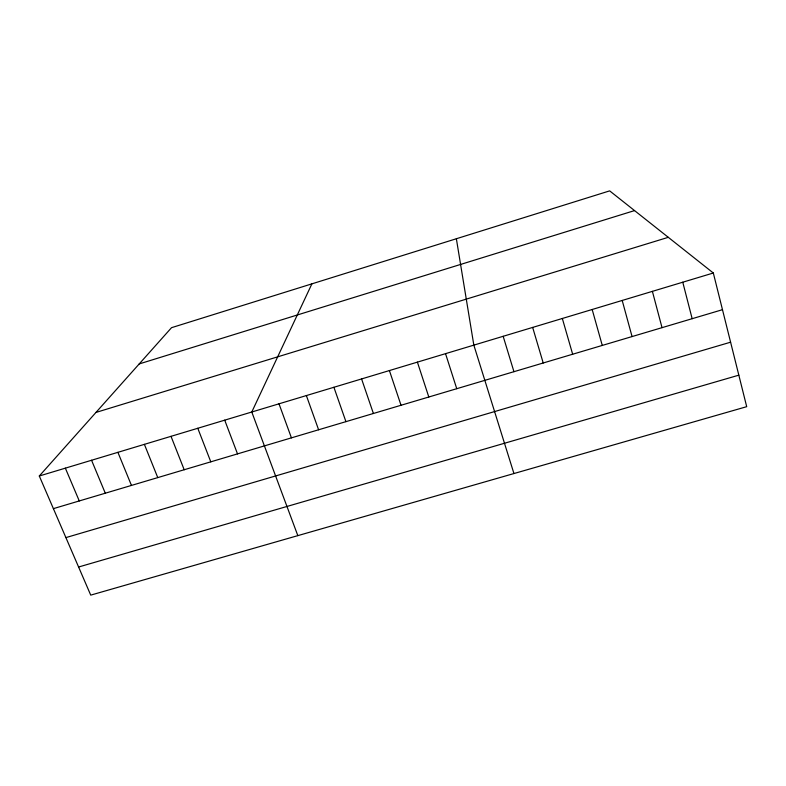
<?xml version="1.0" encoding="UTF-8"?>
<svg xmlns="http://www.w3.org/2000/svg" width="786" height="786" viewBox="0 0 786 786"><rect width="100%" height="100%" fill="white"/><g stroke="black" fill="none" stroke-linecap="round" stroke-linejoin="round"><path stroke-width="1.18" d="M311.895 283.854L251.785 412.011L297.825 535.63M39.3 476.002L171.525 327.683L609.661 190.87L713.324 273.007L746.7 406.676L90.734 595.13L39.3 476.002L713.324 273.007M139.21 363.928L634.548 210.589M95.971 412.434L668.297 237.323M53.389 508.64L722.481 309.684M65.896 537.604L730.597 342.195M78.59 567.011L738.83 375.168M65.356 468.151L79.268 500.937M91.559 460.262L105.295 493.205M117.9 452.333L131.459 485.424M144.388 444.355L157.76 477.603M171.014 436.338L184.199 469.743M197.787 428.272L210.795 461.834M224.717 420.166L237.519 453.886M279.001 403.808L291.429 437.851M306.373 395.564L318.605 429.775M333.903 387.282L345.928 421.65M361.58 378.94L373.399 413.475M389.404 370.56L401.027 405.262M417.395 362.13L428.812 397.009M445.534 353.661L456.745 388.697M513.946 473.545L473.84 345.133L456.361 238.738M503.168 336.3L513.946 371.69M532.662 327.418L543.214 362.985M562.334 318.477L572.66 354.231M592.172 309.497L602.273 345.427M622.198 300.449L632.062 336.565M652.39 291.36L662.028 327.654M682.769 282.213L692.161 318.694"/></g></svg>
